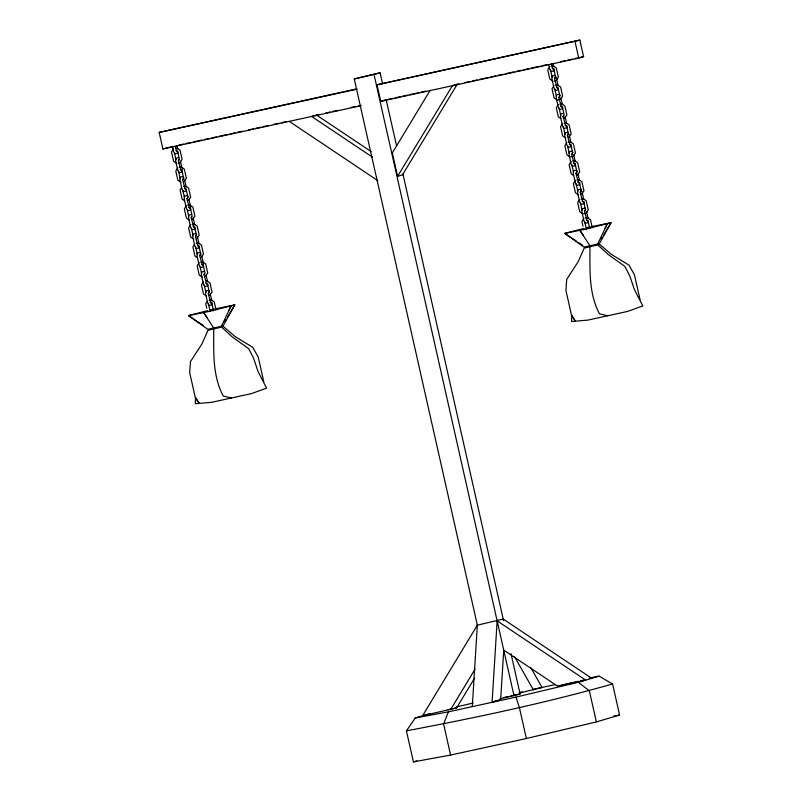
<?xml version="1.0" encoding="UTF-8"?>
<svg xmlns="http://www.w3.org/2000/svg" width="802" height="802" viewBox="0 0 802 802"><rect width="100%" height="100%" fill="white"/><g stroke="black" fill="none" stroke-linecap="round" stroke-linejoin="round"><path stroke-width="1.2" d="M195.518 397.571L195.307 403.717L211.578 402.333L251.257 393.662L266.595 388.138L258.114 371.697L253.653 358.374L248.65 348.609L232.079 336.79L221.693 327.186L221.462 326.143L231.056 306.023L228.871 310.264M571.756 315.356L571.545 321.502L587.816 320.118L627.485 311.447L642.833 305.923L634.342 289.482L629.891 276.169L624.888 266.394L608.317 254.575L597.931 244.971L597.691 243.938L607.284 223.808L605.099 228.049M177.844 151.137L177.723 153.082L174.886 153.763L173.493 151.327L172.47 146.756M182.174 169.142L181.994 172.049L179.157 172.741L177.773 170.295L175.708 161.152L175.889 158.245L178.726 157.553M186.395 189.082L186.275 191.016L183.437 191.708L182.044 189.262L179.989 180.119L180.169 177.212L183.006 176.53L183.929 178.154M190.665 208.049L190.545 209.984L187.708 210.675L186.325 208.229L184.26 199.096L184.44 196.179L187.277 195.498L188.209 197.122M194.946 227.016L194.816 228.961L191.979 229.643L190.595 227.197L188.54 218.064L188.721 215.147L191.558 214.465M199.217 245.983L199.096 247.928L196.259 248.61L194.866 246.174L192.811 237.031L192.991 234.124L195.828 233.432L196.751 235.066M203.487 264.961L203.367 266.896L200.53 267.587L199.147 265.141L197.081 255.998L197.262 253.091L200.109 252.399L201.031 254.034M207.768 283.928L207.648 285.863L204.811 286.555L203.417 284.108L201.362 274.966L201.543 272.058L204.38 271.377M212.039 302.895L211.918 304.83L209.081 305.522L207.698 303.076L205.633 293.943L205.813 291.026L208.65 290.344L209.583 291.968M472.278 706.642L477.34 625.179L503.215 619.054L591.766 678.332M492.077 702.311L497.15 620.848L585.701 680.126L557.701 686.251L503.746 650.131L500.659 699.765L493.15 701.991M554.072 68.932L553.951 70.867L551.114 71.558L549.731 69.112L548.698 64.541M558.352 87.899L558.232 89.834L555.395 90.526L554.002 88.08L551.946 78.937L552.127 76.03L554.964 75.348L556.347 77.784M562.623 106.866L562.503 108.801L559.666 109.493L558.282 107.047L556.217 97.914L556.398 94.997L559.235 94.315L560.167 95.939M566.904 125.834L566.783 127.779L563.946 128.46L562.553 126.014L560.498 116.881L560.678 113.964L563.515 113.282M571.174 144.801L571.054 146.746L568.217 147.428L566.834 144.992L564.768 135.849L564.949 132.942L567.786 132.25L569.179 134.696M575.455 163.778L575.325 165.713L572.488 166.405L571.104 163.959L569.049 154.816L569.23 151.909L572.067 151.217L572.989 152.851M579.726 182.746L579.605 184.681L576.768 185.372L575.375 182.926L573.32 173.783L573.5 170.876L576.337 170.194L577.26 171.818M583.996 201.713L583.876 203.648L581.039 204.34L579.656 201.893L577.59 192.761L577.771 189.843L580.618 189.162L582.001 191.598M588.277 220.68L588.157 222.625L585.32 223.307L583.926 220.861L581.871 211.728L582.052 208.811L584.889 208.129L585.811 209.753M599.084 676.156L578.382 682.302L515.967 697.098L448.388 711.855L443.596 724.005L450.594 755.063L526.373 738.512L596.367 721.92L619.575 715.023L612.578 683.966L599.084 676.156L589.259 677.961M224.901 321.462L226.144 319.397M227.377 317.321L234.816 304.9L214.856 308.93M601.139 239.257L602.372 237.181M603.615 235.116L611.044 222.685L591.084 226.725M173.473 148.821L171.518 152.059L173.573 161.202L176.741 163.317M178.255 160.811L179.327 159.047L177.653 151.618L175.919 150.455M180.149 162.525L182.104 159.287L180.039 150.144L176.881 148.029M177.743 167.788L175.788 171.026L177.854 180.169L181.011 182.285M182.525 179.778L183.598 178.014L181.924 170.585L180.189 169.433M181.533 187.568L180.069 189.994L182.124 199.137L184.5 200.721M186.806 198.746L187.868 196.981L186.194 189.553L184.47 188.4M186.295 205.733L184.34 208.961L186.395 218.104L189.563 220.219M191.076 217.723L192.149 215.949L190.475 208.53L188.741 207.367M190.575 224.7L188.61 227.938L190.675 237.071L193.833 239.196M195.347 236.69L196.42 234.916L194.746 227.497L193.021 226.334M194.355 244.48L192.891 246.906L194.946 256.049L197.322 257.632M199.628 255.658L200.7 253.893L199.026 246.465L197.292 245.302M199.127 262.635L197.162 265.873L199.227 275.016L202.385 277.131M203.898 274.625L204.971 272.86L203.297 265.432L201.573 264.279M203.397 281.602L201.442 284.84L203.497 293.983L206.665 296.098M208.179 293.592L209.242 291.828L207.578 284.399L205.843 283.246M207.187 301.382L205.713 303.808L206.746 308.379M429.992 90.606L392.328 152.891L397.612 176.32L402.464 174.876L457.25 84.27L452.398 85.714L397.612 176.32M549.711 66.606L547.746 69.844L549.811 78.987L552.969 81.102M554.483 78.596L555.555 76.832L553.881 69.403L552.157 68.25M556.377 80.31L558.332 77.072L556.277 67.929L553.109 65.814L551.245 66.225M553.981 85.573L552.027 88.811L554.082 97.954L557.25 100.07M558.763 97.563L559.836 95.799L558.162 88.37L556.428 87.218M558.252 104.551L556.297 107.779L558.362 116.922L560.728 118.516M562.533 123.518L560.578 126.756L562.633 135.889L565.801 138.014M567.315 135.508L568.377 133.733L566.703 126.315L564.979 125.152M566.803 142.485L564.849 145.723L566.904 154.866L570.072 156.981M571.585 154.475L572.658 152.711L570.984 145.282L569.25 144.119M571.084 161.453L569.119 164.691L571.184 173.833L573.56 175.417M575.856 173.443L576.929 171.678L575.255 164.25L573.53 163.097M575.355 180.42L573.4 183.658L575.455 192.801L578.623 194.916M580.137 192.41L581.209 190.645L579.535 183.217L577.801 182.064M579.635 199.397L577.671 202.625L579.736 211.768L582.894 213.883M584.407 211.387L585.48 209.613L583.806 202.194L582.082 201.031M583.906 218.365L581.951 221.603L582.974 226.164M477.34 625.179L422.564 715.775L456.629 707.855L474.604 678.131M450.564 709.66L474.954 669.319M450.594 755.063L413.421 761.9L406.424 730.843L415.246 717.95L430.193 713.509M360.92 105.704L162.906 148.971L159.167 132.41L355.928 89.032M477.451 625.68L354.253 78.967L380.118 72.842L382.594 83.819M354.253 78.967L380.118 72.842M376.99 84.811L579.856 40.1L583.595 56.661L578.743 58.105L380.719 101.373L376.99 84.811L579.856 40.1M162.906 148.971L172.641 146.465M178.946 159.698L178.495 161.403L180.921 170.154M380.719 101.373L385.572 99.929M178.415 163.387L179.016 163.207M183.217 178.666L182.766 180.37L185.202 189.132M183.818 181.673L186.375 178.255L184.32 169.112L181.152 166.996L179.287 167.407M555.174 77.483L554.723 79.187L557.159 87.949M554.643 81.172L555.255 80.992M187.498 197.643L187.036 199.337L189.472 208.099M188.089 200.64L190.655 197.222L188.59 188.089L185.432 185.964L183.558 186.375M559.455 96.461L559.004 98.155L561.43 106.917M191.768 216.61L191.317 218.304L193.743 227.066M192.36 219.608L194.926 216.199L192.871 207.056L189.703 204.941L187.838 205.342M563.726 115.428L563.275 117.122L565.711 125.884M564.327 118.425L566.884 115.017L564.829 105.874L561.661 103.759L559.796 104.16M196.049 235.577L195.588 237.272L198.024 246.034M196.64 238.585L199.207 235.166L197.142 226.024L193.984 223.908L192.109 224.319M568.006 134.395L567.545 136.089L569.981 144.851M568.598 137.403L571.164 133.984L569.099 124.841L565.941 122.726L564.067 123.137M200.32 254.545L199.868 256.249L202.294 265.001M200.911 257.552L203.477 254.134L201.412 244.991L198.254 242.876L196.39 243.287M572.277 153.362L571.826 155.067L574.252 163.819M204.59 273.512L204.139 275.216L206.575 283.978M205.192 276.52L207.748 273.101L205.693 263.958L202.525 261.843L200.66 262.254M576.558 172.33L576.097 174.034L578.533 182.796M577.149 175.337L579.716 171.919L577.651 162.776L574.493 160.661L572.618 161.072M208.871 292.489L208.42 294.184L210.846 302.945M209.462 295.487L212.029 292.068L209.964 282.936L206.806 280.81M580.828 191.307L580.377 193.001L582.803 201.763M581.42 194.305L583.986 190.886L581.921 181.753L578.763 179.628L576.899 180.039M585.099 210.274L584.648 211.969L587.084 220.73M519.034 692.748L522.252 691.795M500.057 698.843L520.097 693.991L511.024 653.72M519.495 693.068L542.052 687.464L530.954 667.916M557.701 686.251L563.766 684.447M612.578 683.966C544.789 703.194 475.646 717.79 406.424 730.843M413.421 761.9L416.9 760.867M207.778 310.595L188.48 315.617L207.758 329.281L219.638 326.685L223.277 325.602L234.816 304.9L209.633 311.326L188.48 315.617L203.518 325.592M210.134 310.033L213.663 309.191M584.006 228.38L564.718 233.402L583.996 247.066L595.876 244.47L599.515 243.397L611.044 222.685L585.861 229.111L564.718 233.402L576.748 241.382M586.362 227.818L589.901 226.976M456.348 706.973L473.15 702.983M159.167 132.41L357.191 89.142M178.756 145.132L183.648 144.059M186.094 143.528L190.976 142.455M193.422 141.924L201.984 140.049M204.43 139.518L209.312 138.445M211.758 137.914L216.65 136.851M219.096 136.31L227.648 134.445M230.094 133.914L234.986 132.841M237.432 132.31L242.314 131.237M248.43 129.904L253.322 128.831M255.768 128.3L260.65 127.227M263.096 126.696L267.988 125.633M274.094 124.29L278.986 123.227M281.432 122.686L286.324 121.623M316.88 114.947L319.326 114.415M325.432 113.072L330.324 112.009M332.77 111.468L337.662 110.405M351.106 107.468L355.998 106.395M358.444 105.864L360.88 105.333M386.795 99.669L392.91 98.335M395.356 97.794L400.248 96.731M402.684 96.19L407.576 95.127M410.022 94.596L418.574 92.721M421.02 92.19L425.912 91.117M456.468 84.441L458.914 83.909M465.03 82.576L469.912 81.503M472.358 80.972L477.25 79.899M479.696 79.368L488.248 77.493M490.694 76.962L495.586 75.899M498.032 75.358L502.914 74.295M505.36 73.754L513.922 71.889M516.368 71.358L521.25 70.285M523.696 69.754L528.588 68.681M531.034 68.15L539.586 66.275M542.032 65.744L546.924 64.681M560.367 61.734L565.26 60.671M567.706 60.14L572.588 59.067M575.034 58.536L583.595 56.661M555.525 85.192L557.39 84.781L560.548 86.907L562.613 96.039L560.658 99.278L558.182 99.869M562.483 116.611L563.646 116.36L563.034 116.541L564.107 114.766L562.433 107.348L560.698 106.185M568.347 142.104L570.212 141.693L573.38 143.809L575.435 152.951L573.48 156.19L571.004 156.771M581.169 199.006L583.034 198.605L586.202 200.721L588.257 209.863L586.302 213.091L583.826 213.683M209.212 300.189L211.076 299.788L214.244 301.903L216.049 309.903M585.45 217.984L587.315 217.573L590.472 219.688L592.277 227.688M532.728 689.499L555.074 684.617M448.107 709.72L456.629 707.855M503.786 697.55L508.448 696.537M510.784 696.026L520.097 693.991M564.979 684.186L578.372 681.259M580.808 680.728L584.468 679.926M494.834 701.038L500.659 699.765M415.246 717.95L448.388 711.855M613.58 716.126L619.575 715.023M607.655 315.787L599.445 313.803C588.327 292.78 590.072 268.63 589.931 245.773L579.926 230.415L583.415 235.527M231.417 397.993L223.207 396.018C212.099 374.995 213.833 350.845 213.703 327.988L203.688 312.62L207.177 317.742M578.753 242.715L582.753 245.372M586.352 219.999L588.087 221.162L589.751 228.58M371.196 151.628L316.509 115.027L311.657 116.47L372.529 157.222M289.251 121.363L377.812 180.64M210.114 302.214L211.848 303.377L213.522 310.795M578.382 682.302L589.37 690.863L596.367 721.92M571.636 315.176L575.204 320.88L571.535 315.346L565.931 290.494L566.683 279.437L578.152 261.753L584.227 248.109L599.746 244.43L611.094 254.174L629.019 265.171L634.442 274.815L640.036 299.657M195.397 397.391L198.976 403.095L195.297 397.561L189.703 372.709L190.455 361.652L201.924 343.968L207.989 330.324L223.517 326.645L234.856 336.389L252.79 347.376L258.204 357.03L263.808 381.872M552.879 68.972L551.285 63.929M514.663 656.878L533.47 690.011M176.651 151.187L175.057 146.144M515.967 697.098L519.365 707.454L526.373 738.512M575.004 41.544L578.743 58.105M553.109 63.388L553.881 66.817M556.608 78.927L558.152 85.784M560.879 97.894L562.433 104.751M565.159 116.871L566.703 123.719M569.43 135.839L570.974 142.696M573.711 154.806L575.255 161.663M577.981 173.773L579.525 180.63M582.262 192.741L583.806 199.598M586.533 211.718L588.077 218.565M550.533 70.085L552.207 77.513M554.804 89.062L556.478 96.481M559.074 108.029L560.748 115.448M563.355 126.997L565.029 134.425M567.626 145.964L569.3 153.393M571.906 164.931L573.58 172.36M576.177 183.909L577.851 191.327M580.458 202.876L582.132 210.294M584.728 221.843L586.402 229.272M386.163 99.689L396.619 146.054M402.945 174.124L503.596 620.768M374.053 74.636L514.032 695.795M176.871 145.603L177.643 149.032M180.37 161.142L181.924 167.999M184.65 180.109L186.194 186.966M188.921 199.076L190.726 207.076M193.202 218.054L194.746 224.901M197.472 237.021L199.016 243.878M201.753 255.988L203.548 263.988M206.024 274.956L207.568 281.813M210.294 293.923L211.848 300.78M174.505 153.232L175.969 159.728M178.565 171.267L180.239 178.696M182.846 190.244L184.52 197.663M187.327 210.134L188.791 216.63M191.397 228.179L193.071 235.608M195.668 247.146L197.342 254.575M200.149 267.046L201.623 273.542M204.219 285.091L205.893 292.509M208.49 304.058L210.164 311.477"/></g></svg>
